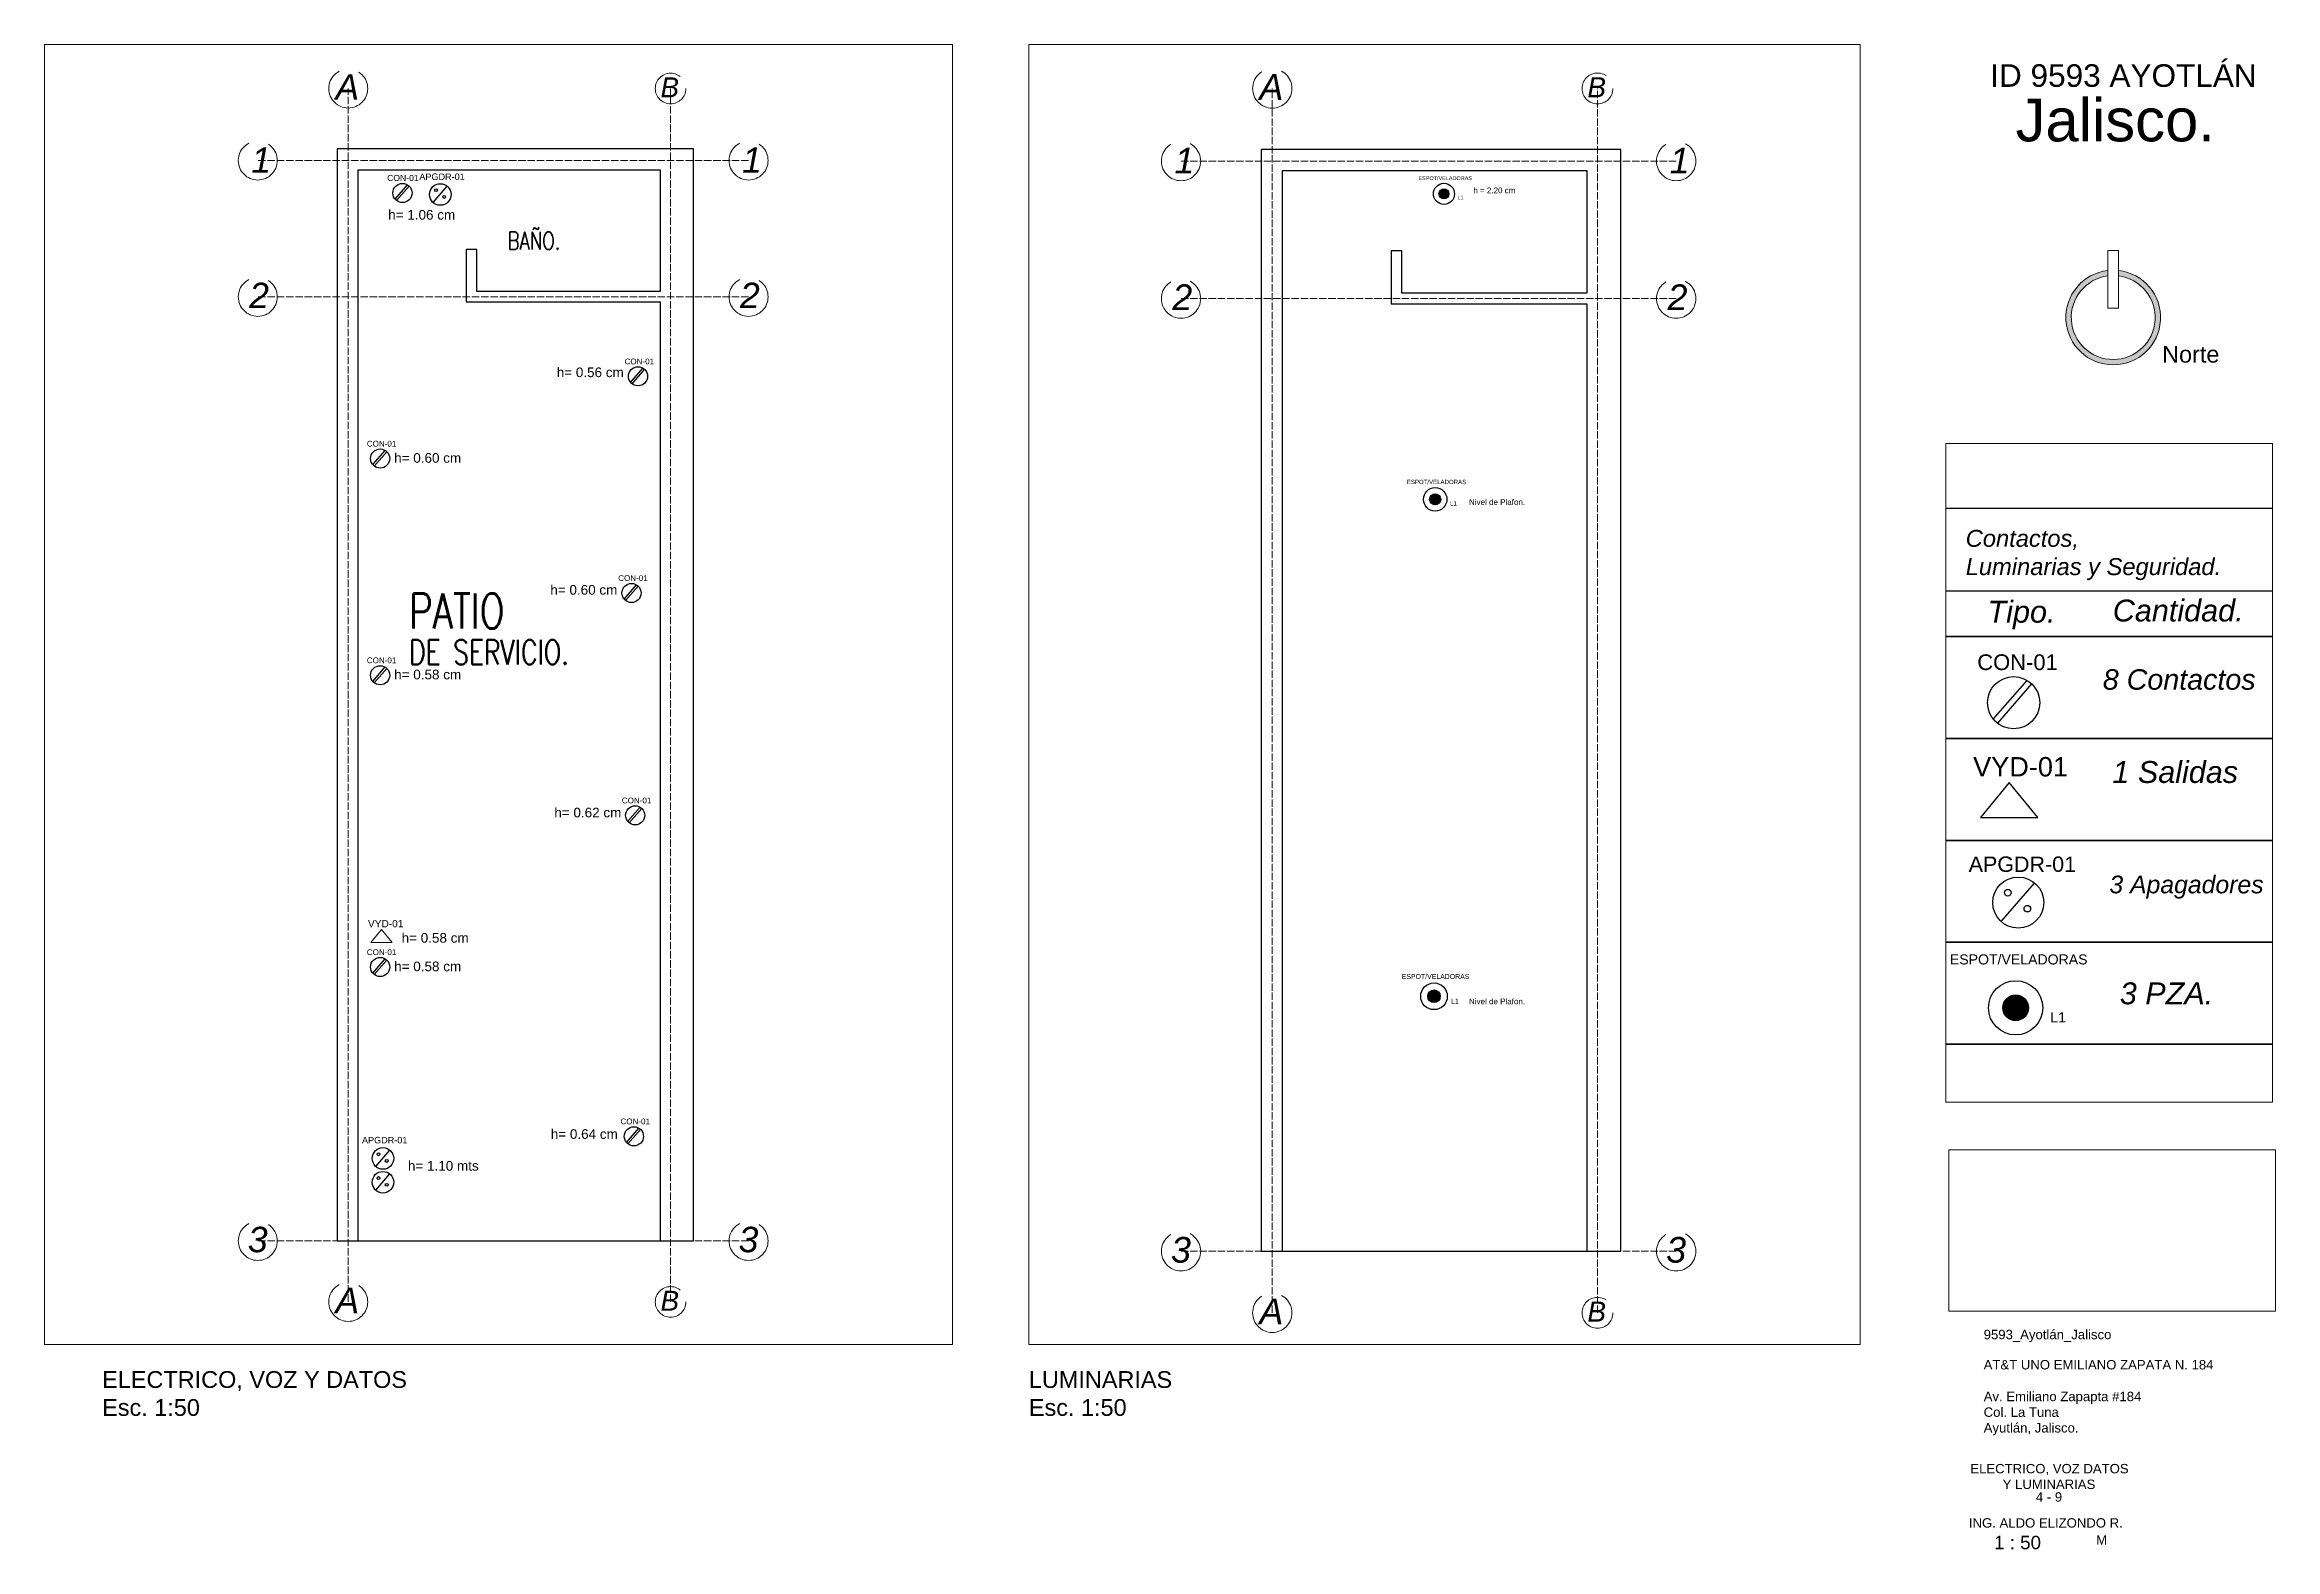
# Paper-space layout 'ARQ-04' of a CAD drawing. Header units: millimetres. Extents: x 82.4 to 165.5, y 72 to 128.1.
# The model-space entities are those that its viewports show. They can reach past a viewport. Long polylines and large blocks are cut down to what shows.
import ezdxf

# ---------------------------------------------------------------- set-up
doc = ezdxf.new("R2010")
doc.units = ezdxf.units.MM
doc.linetypes.add('ACAD_ISO02W100', pattern=[15, 12, -3])
for name, color, linetype, lineweight in [('CONTACTOS', 116, 'Continuous', 18), ('COTAS', 116, 'ACAD_ISO02W100', 20), ('INFORMACION DE AREAS', 64, 'Continuous', 18), ('LUMINARIAS', 3, 'Continuous', 18), ('SOLAPA', 250, 'Continuous', 18)]:
    doc.layers.add(name, color=color, linetype=linetype, lineweight=lineweight)
for name, color, linetype in [('CUADRO IMFORMATIVO', 93, 'Continuous'), ('MUROS - ARQ.', 116, 'Continuous'), ('MUROS ACABADO.', 60, 'Continuous')]:
    doc.layers.add(name, color=color, linetype=linetype)
doc.styles.add('ROMANS', font='romans.shx', dxfattribs={"width": 0.75})
doc.styles.get("Standard").update_dxf_attribs({"font": 'arial.ttf'})

# ---------------------------------------------------------------- blocks, each defined once
blk = doc.blocks.new('contactos verdes')
at = {"layer": 'CONTACTOS', "lineweight": -3}
for p, q in [((10969.846, 3821.737), (10969.964, 3821.874)), ((10969.861, 3821.724), (10969.981, 3821.861)), ((10970.209, 3821.706), (10970.344, 3821.862)), ((10972.092, 3819.989), (10972.21, 3820.125)), ((10972.107, 3819.975), (10972.227, 3820.112)), ((10969.633, 3819.204), (10969.751, 3819.34)), ((10969.648, 3819.19), (10969.768, 3819.327)), ((10969.633, 3817.136), (10969.751, 3817.273)), ((10969.648, 3817.122), (10969.768, 3817.26)), ((10972.065, 3815.799), (10972.184, 3815.936)), ((10972.081, 3815.785), (10972.201, 3815.923)), ((10969.633, 3814.352), (10969.751, 3814.488)), ((10969.648, 3814.338), (10969.768, 3814.476)), ((10972.053, 3812.736), (10972.171, 3812.873)), ((10972.068, 3812.722), (10972.188, 3812.86)), ((10969.662, 3812.507), (10969.796, 3812.662)), ((10969.662, 3812.28), (10969.796, 3812.435))]:
    blk.add_line(p, q, dxfattribs=at)
at = {"layer": 'CONTACTOS'}
blk.add_lwpolyline([(10969.683, 3814.643), (10969.751, 3814.643), (10969.819, 3814.643), (10969.819, 3814.643), (10969.717, 3814.768), (10969.615, 3814.643)], close=True, dxfattribs=at)
at = {"layer": 'CONTACTOS', "lineweight": -3}
for centre, radius in [((10969.917, 3821.796), 0.0913), ((10970.278, 3821.782), 0.103), ((10970.237, 3821.823), 0.0134), ((10970.315, 3821.758), 0.0134), ((10972.164, 3820.047), 0.0913), ((10969.704, 3819.262), 0.0913), ((10969.704, 3817.194), 0.0913), ((10972.137, 3815.857), 0.0913), ((10969.704, 3814.41), 0.0913), ((10972.125, 3812.794), 0.0913), ((10969.731, 3812.583), 0.103), ((10969.689, 3812.623), 0.0134), ((10969.767, 3812.559), 0.0134), ((10969.731, 3812.356), 0.103), ((10969.689, 3812.396), 0.0134), ((10969.767, 3812.331), 0.0134)]:
    blk.add_circle(centre, radius, dxfattribs=at)
at = {"layer": 'CONTACTOS', "color": 7}
for s, height, p in [('CON-01', 0.0587, (10969.771, 3821.91)), ('APGDR-01', 0.062, (10970.078, 3821.92)), ('CON-01', 0.055, (10972.036, 3820.161)), ('CON-01', 0.055, (10969.577, 3819.376)), ('CON-01', 0.055, (10969.577, 3817.309)), ('CON-01', 0.055, (10972.01, 3815.972)), ('VYD-01', 0.0691, (10969.588, 3814.789)), ('CON-01', 0.055, (10969.577, 3814.524)), ('CON-01', 0.055, (10971.997, 3812.909)), ('APGDR-01', 0.062, (10969.531, 3812.727))]:
    blk.add_text(s, height=height, dxfattribs=at).set_placement(p)
at = {"layer": 'CONTACTOS', "color": 124}
for s, height, p in [('h= 1.06 cm', 0.092, (10969.781, 3821.542)), ('h= 0.56 cm', 0.092, (10971.389, 3820.039)), ('h= 0.60 cm', 0.092, (10969.838, 3819.222)), ('h= 0.58 cm', 0.092, (10969.838, 3817.155)), ('h= 0.62 cm', 0.092, (10971.366, 3815.838)), ('h= 0.58 cm', 0.092, (10969.909, 3814.642)), ('h= 0.58 cm', 0.092, (10969.838, 3814.37)), ('h= 0.64 cm', 0.092, (10971.332, 3812.77)), ('h= 1.10 mts', 0.09204, (10969.969, 3812.467))]:
    blk.add_text(s, height=height, dxfattribs=at).set_placement(p)
blk = doc.blocks.new('COTAS COLOR VERDE')
at = {"layer": 'COTAS', "ltscale": 0.09}
for points in [[(10969.4, 3811.214), (10969.4, 3822.793)], [(10972.475, 3811.214), (10972.475, 3822.793)], [(10973.219, 3822.106), (10968.537, 3822.106)], [(10973.219, 3820.805), (10968.537, 3820.805)], [(10973.219, 3811.796), (10968.537, 3811.796)]]:
    blk.add_lwpolyline(points, dxfattribs=at)
at = {"layer": 'COTAS', "color": 122}
for centre, radius in [((10969.4, 3822.793), 0.186), ((10972.475, 3822.793), 0.146), ((10968.537, 3822.106), 0.186), ((10973.219, 3822.106), 0.186), ((10968.537, 3820.805), 0.186), ((10973.219, 3820.805), 0.186), ((10968.537, 3811.796), 0.186), ((10973.219, 3811.796), 0.186), ((10969.4, 3811.214), 0.186), ((10972.475, 3811.214), 0.146)]:
    blk.add_circle(centre, radius, dxfattribs=at)
at = {"layer": 'COTAS', "color": 122, "attachment_point": 1}
for s, insert, char_height in [('{\\fArial|b0|i1|c0|p34;A}', (10969.278, 3822.928), 0.24282), ('{\\fArial|b0|i1|c0|p34;B}', (10972.379, 3822.899), 0.18998), ('{\\fArial|b0|i1|c0|p34;1}', (10968.475, 3822.232), 0.24282), ('{\\fArial|b0|i1|c0|p34;1}', (10973.157, 3822.232), 0.24282), ('{\\fArial|b0|i1|c0|p34;2}', (10968.455, 3820.94), 0.24282), ('{\\fArial|b0|i1|c0|p34;2}', (10973.137, 3820.94), 0.24282), ('{\\fArial|b0|i1|c0|p34;3}', (10968.442, 3811.931), 0.24282), ('{\\fArial|b0|i1|c0|p34;3}', (10973.124, 3811.931), 0.24282), ('{\\fArial|b0|i1|c0|p34;A}', (10969.278, 3811.349), 0.24282), ('{\\fArial|b0|i1|c0|p34;B}', (10972.379, 3811.32), 0.18998)]:
    blk.add_mtext_dynamic_manual_height_columns(s, width=0.03032, gutter_width=8.818, heights=[0], dxfattribs=dict(at, insert=insert, char_height=char_height))
blk = doc.blocks.new('luminarias verdes')
at = {"layer": 'LUMINARIAS', "lineweight": -3}
h = blk.add_hatch(color=3, dxfattribs=at)
h.dxf.hatch_style = 1
edge = h.paths.add_edge_path()
edge.add_arc((10971.023, 3821.796), 0.0473, 0, 360)
h = blk.add_hatch(color=3, dxfattribs=at)
h.dxf.hatch_style = 1
edge = h.paths.add_edge_path()
edge.add_arc((10970.94, 3818.907), 0.0524, 0, 360)
h = blk.add_hatch(color=3, dxfattribs=at)
h.dxf.hatch_style = 1
edge = h.paths.add_edge_path()
edge.add_arc((10970.929, 3814.207), 0.0598, 0, 360)
at = {"layer": 'LUMINARIAS', "color": 3, "lineweight": -3}
for centre, radius in [((10971.023, 3821.796), 0.0998), ((10971.023, 3821.796), 0.0473), ((10970.94, 3818.907), 0.111), ((10970.94, 3818.907), 0.0524), ((10970.929, 3814.207), 0.126), ((10970.929, 3814.207), 0.0598)]:
    blk.add_circle(centre, radius, dxfattribs=at)
at = {"layer": 'LUMINARIAS', "color": 7}
for height, p in [(0.03704, (10970.782, 3821.926)), (0.04103, (10970.672, 3819.051)), (0.04681, (10970.624, 3814.371))]:
    blk.add_text('ESPOT/VELADORAS', height=height, dxfattribs=at).set_placement(p)
at = {"layer": 'LUMINARIAS', "color": 10}
for height, p in [(0.037, (10971.151, 3821.743)), (0.041, (10971.081, 3818.848)), (0.0468, (10971.09, 3814.139))]:
    blk.add_text('L1', height=height, dxfattribs=at).set_placement(p)
at = {"layer": 'LUMINARIAS', "color": 122}
for s, p in [('h = 2.20 cm', (10971.301, 3821.802)), ('Nivel de Plafon.', (10971.26, 3818.854)), ('Nivel de Plafon.', (10971.26, 3814.132))]:
    blk.add_text(s, height=0.05421, dxfattribs=at).set_placement(p)

msp = doc.modelspace()

# ---------------------------------------------------------------- hatches: boundary and pattern name
at = {"layer": 'CUADRO IMFORMATIVO', "lineweight": -3}
h = msp.add_hatch(color=3, dxfattribs=at)
h.dxf.hatch_style = 1
edge = h.paths.add_edge_path()
edge.add_arc((10991.004, 3818.473), 0.0902, 0, 360)

# ---------------------------------------------------------------- linework, layer by layer
at = {"layer": 'CONTACTOS', "lineweight": -3}
for p, q in [((10972.031, 3817.921), (10972.149, 3818.058)), ((10972.046, 3817.907), (10972.166, 3818.045))]:
    msp.add_line(p, q, dxfattribs=at)
msp.add_circle((10972.102, 3817.979), 0.0913, dxfattribs=at)
at = {"layer": 'CUADRO IMFORMATIVO'}
for p, q in [((10992.808, 3821.973), (10990.5, 3821.973)), ((10990.5, 3821.973), (10990.5, 3821.076)), ((10992.808, 3818.933), (10992.808, 3821.973)), ((10990.5, 3821.397), (10992.808, 3821.397)), ((10992.808, 3821.258), (10992.808, 3818.933)), ((10990.5, 3821.076), (10992.808, 3821.076)), ((10992.808, 3821.076), (10990.5, 3821.076)), ((10990.5, 3821.076), (10990.5, 3820.362)), ((10990.5, 3820.362), (10992.808, 3820.362)), ((10992.808, 3820.362), (10990.5, 3820.362)), ((10990.5, 3820.362), (10990.5, 3819.647)), ((10990.5, 3819.647), (10992.808, 3819.647)), ((10992.808, 3819.647), (10990.5, 3819.647)), ((10990.5, 3819.647), (10990.5, 3818.933)), ((10990.5, 3818.933), (10992.808, 3818.933)), ((10992.808, 3818.933), (10990.5, 3818.933)), ((10990.5, 3818.933), (10990.5, 3818.219)), ((10992.808, 3818.219), (10992.808, 3818.933)), ((10992.808, 3818.933), (10992.808, 3818.219)), ((10990.5, 3818.219), (10992.808, 3818.219)), ((10992.808, 3818.219), (10990.5, 3818.219))]:
    msp.add_line(p, q, dxfattribs=at)
at = {"layer": 'CUADRO IMFORMATIVO', "color": 40, "lineweight": -3}
for p, q in [((10990.847, 3820.496), (10991.084, 3820.769)), ((10990.878, 3820.468), (10991.118, 3820.744)), ((10990.903, 3819.078), (10991.136, 3819.348))]:
    msp.add_line(p, q, dxfattribs=at)
at = {"layer": 'CUADRO IMFORMATIVO', "color": 40}
msp.add_lwpolyline([(10990.892, 3819.807), (10991.026, 3819.807), (10991.16, 3819.807), (10991.16, 3819.807), (10990.959, 3820.052), (10990.758, 3819.807)], close=True, dxfattribs=at)
at = {"layer": 'CUADRO IMFORMATIVO', "color": 40, "lineweight": -3}
for centre, radius in [((10990.99, 3820.612), 0.183), ((10991.022, 3819.211), 0.179), ((10990.95, 3819.28), 0.0232), ((10991.086, 3819.168), 0.0232)]:
    msp.add_circle(centre, radius, dxfattribs=at)
at = {"layer": 'CUADRO IMFORMATIVO', "color": 3, "lineweight": -3}
for radius in [0.19, 0.0902]:
    msp.add_circle((10991.004, 3818.473), radius, dxfattribs=at)
at = {"layer": 'MUROS - ARQ.'}
msp.add_lwpolyline([(10972.375, 3811.796), (10972.695, 3811.796), (10972.695, 3822.216), (10969.295, 3822.216), (10969.295, 3811.796), (10969.495, 3811.796), (10969.495, 3822.016), (10972.375, 3822.016), (10972.375, 3820.856), (10970.625, 3820.856), (10970.625, 3821.256), (10970.525, 3821.256), (10970.525, 3820.756), (10972.375, 3820.756)], close=True, dxfattribs=at)
msp.add_lwpolyline([(10969.495, 3811.796), (10972.375, 3811.796)], dxfattribs=at)

# ---------------------------------------------------------------- block references
at = {"layer": 'CONTACTOS'}
msp.add_blockref('contactos verdes', (0, 0), dxfattribs=at)
at = {"layer": 'COTAS'}
msp.add_blockref('COTAS COLOR VERDE', (0, 0), dxfattribs=at)
at = {"layer": 'LUMINARIAS'}
msp.add_blockref('luminarias verdes', (0, 0), dxfattribs=at)

# ---------------------------------------------------------------- texts
at = {"layer": 'CONTACTOS', "color": 7}
msp.add_text('CON-01', height=0.055, dxfattribs=at).set_placement((10971.975, 3818.094))
at = {"layer": 'CONTACTOS', "color": 124}
msp.add_text('h= 0.60 cm', height=0.092, dxfattribs=at).set_placement((10971.328, 3817.963))
at = {"layer": 'CUADRO IMFORMATIVO', "color": 7}
for s, height, p in [('CON-01', 0.1102, (10990.735, 3820.841)), ('VYD-01', 0.136, (10990.706, 3820.095)), ('APGDR-01', 0.1077, (10990.675, 3819.426)), ('ESPOT/VELADORAS', 0.07063, (10990.543, 3818.777))]:
    msp.add_text(s, height=height, dxfattribs=at).set_placement(p)
at = {"layer": 'CUADRO IMFORMATIVO', "color": 10}
msp.add_text('L1', height=0.0706, dxfattribs=at).set_placement((10991.247, 3818.371))
at = {"layer": 'CUADRO IMFORMATIVO', "color": 7, "attachment_point": 1}
for s, insert, char_height in [('{\\fArial|b0|i1|c0|p34;Contactos,\\PLuminarias y Seguridad.}', (10990.654, 3821.824), 0.11888), ('{\\fArial|b0|i1|c0|p34;Tipo.}', (10990.807, 3821.327), 0.15335), ('{\\fArial|b0|i1|c0|p34;Cantidad.}', (10991.685, 3821.335), 0.15335), ('{\\fArial|b0|i1|c0|p34;8 Contactos}', (10991.615, 3820.847), 0.14368), ('{\\fArial|b0|i1|c0|p34;1 Salidas}', (10991.682, 3820.203), 0.15335), ('{\\fArial|b0|i1|c0|p34;3 Apagadores}', (10991.661, 3819.4), 0.1243), ('{\\fArial|b0|i1|c0|p34;3 PZA.}', (10991.734, 3818.651), 0.15335)]:
    msp.add_mtext_dynamic_manual_height_columns(s, width=3.703, gutter_width=12.5, heights=[0], dxfattribs=dict(at, insert=insert, char_height=char_height))
at = {"layer": 'INFORMACION DE AREAS', "color": 64, "style": 'ROMANS', "width": 0.75}
for s, height, p in [('BAÑO.', 0.1683, (10970.921, 3821.256)), ('PATIO', 0.3328, (10969.981, 3817.64)), ('DE SERVICIO.', 0.23376, (10969.981, 3817.298))]:
    msp.add_text(s, height=height, dxfattribs=at).set_placement(p)

psp = doc.layouts.new('ARQ-04')

# ---------------------------------------------------------------- hatches: boundary and pattern name
at = {"layer": 'SOLAPA'}
h = psp.add_hatch(color=256, dxfattribs=at)
h.dxf.hatch_style = 1
h.paths.add_polyline_path([(159.626, 119.652), (159.626, 119.45, -15.463637), (159.224, 119.45), (159.224, 119.652, 17.46136)])

# ---------------------------------------------------------------- linework, layer by layer
psp.add_lwpolyline([(159.224, 118.244), (159.224, 120.4), (159.626, 120.4), (159.626, 118.244)], close=True, dxfattribs=at)
for radius, start, end in [(1.763, 96.55542, 83.44458), (1.563, 97.40008, 82.59992)]:
    psp.add_arc((159.425, 117.9), radius, start, end, dxfattribs=at)

# ---------------------------------------------------------------- texts
at = {"layer": 'SOLAPA', "attachment_point": 1}
for s, width, heights, insert, char_height in [('\\pi2.0549;ID 9593 AYOTLÁN', 13.82729, [2.333], (152.79, 127.334), 0.84081), ('\\pi3.3276;Jalisco.', 13.82729, [2.466], (152.459, 126.056), 1.59402), ('Norte', 22.68618, [0], (161.245, 116.846), 0.625), ('9593_Ayotlán_Jalisco', 23.37132, [0], (154.601, 80.193), 0.35), ('AT&T UNO EMILIANO ZAPATA N. 184', 23.37132, [0], (154.601, 79.068), 0.35), ('ELECTRICO, VOZ Y DATOS\\PEsc. 1:50', 22.68618, [0], (84.533, 78.654), 0.625), ('LUMINARIAS\\PEsc. 1:50', 22.68618, [0], (119.044, 78.654), 0.625), ('Av. Emiliano Zapapta #184\\PCol. La Tuna\\PAyutlán, Jalisco.', 23.37132, [4.461], (154.601, 77.885), 0.35), ('\\pi0.23934;ELECTRICO, VOZ DATOS \\P\\pi1.4431;Y LUMINARIAS', 6.30978, [1.862], (153.865, 75.197), 0.35), ('\\pi2.6795;4 - 9', 6.30978, [1.46], (153.865, 74.143), 0.35), ('ING. ALDO ELIZONDO R.', 12.25027, [0], (154.05, 73.176), 0.35), ('\\pi0.93798;1 : 50', 3.51409, [1.255], (154.05, 72.521), 0.5), ('M', 2.80981, [1.297], (158.788, 72.543), 0.35)]:
    psp.add_mtext_dynamic_manual_height_columns(s, width=width, gutter_width=12.5, heights=heights, dxfattribs=dict(at, insert=insert, char_height=char_height))

# ---------------------------------------------------------------- viewports
at = {"layer": 'MUROS ACABADO.', "color": 7, "true_color": 0xfcfcfc, "view_target_point": (10971.246, 3809.091)}
vp = psp.add_viewport(center=(99.292, 103.857), size=(33.804, 48.4193), view_center_point=(-0.413, 7.919), view_height=12.4041, dxfattribs=at)
vp.frozen_layers = ['LUMINARIAS', 'MUROS ACABADO.', 'SOLAPA']
at = {"layer": 'MUROS ACABADO.', "color": 7, "true_color": 0xfcfcfc}
vp = psp.add_viewport(center=(134.521, 103.857), size=(30.954, 48.4193), view_center_point=(10971.028, 3817.061), view_height=12.2931, status=3, dxfattribs=at)
vp.frozen_layers = ['CONTACTOS', 'INFORMACION DE AREAS', 'MUROS ACABADO.', 'SOLAPA']
for center, size, view_center_point, view_height, status in [((159.271, 100.938), (12.162, 24.5356), (10991.659, 3820.12), 4.6182, 4), ((159.383, 83.893), (12.162, 6.0042), (11005.701, 3820.099), 2.35363, 5)]:
    psp.add_viewport(center=center, size=size, view_center_point=view_center_point, view_height=view_height, status=status, dxfattribs=at)

doc.saveas('drawing.dxf')
